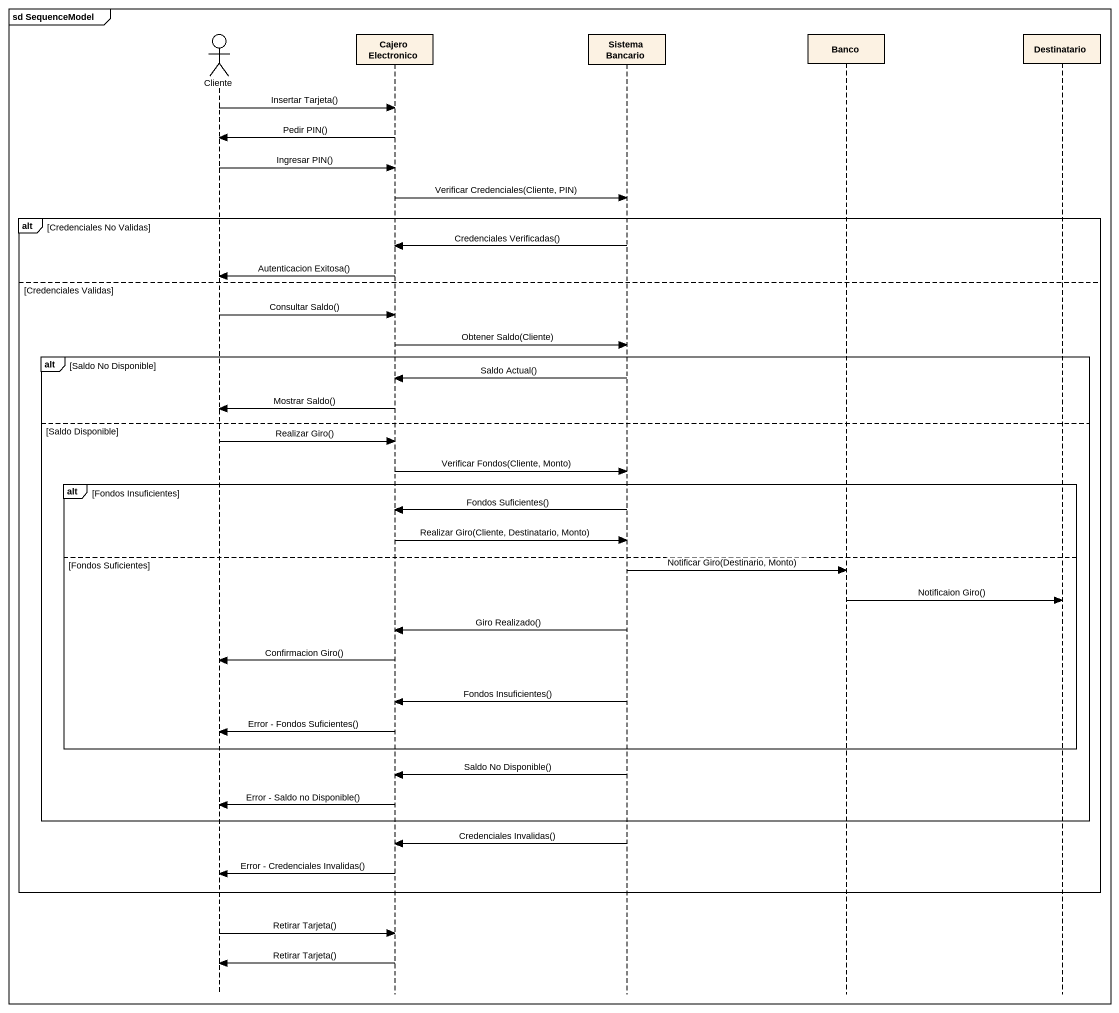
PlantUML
@startuml
mainframe sd SequenceModel
hide footbox
actor Cliente
participant "Cajero Electronico" as Cajero_Electronico
participant "Sistema Bancario" as Sistema_Bancario
participant Banco
participant Destinatario

Cliente -> Cajero_Electronico : Insertar Tarjeta()
Cajero_Electronico -> Cliente : Pedir PIN()
Cliente -> Cajero_Electronico : Ingresar PIN()
Cajero_Electronico -> Sistema_Bancario : Verificar Credenciales(Cliente, PIN)
alt Credenciales No Validas
  Sistema_Bancario -> Cajero_Electronico : Credenciales Verificadas()
  Cajero_Electronico -> Cliente : Autenticacion Exitosa()
else Credenciales Validas
  Cliente -> Cajero_Electronico : Consultar Saldo()
  Cajero_Electronico -> Sistema_Bancario : Obtener Saldo(Cliente)
  alt Saldo No Disponible
    Sistema_Bancario -> Cajero_Electronico : Saldo Actual()
    Cajero_Electronico -> Cliente : Mostrar Saldo()
  else Saldo Disponible
    Cliente -> Cajero_Electronico : Realizar Giro()
    Cajero_Electronico -> Sistema_Bancario : Verificar Fondos(Cliente, Monto)
    alt Fondos Insuficientes
      Sistema_Bancario -> Cajero_Electronico : Fondos Suficientes()
      Cajero_Electronico -> Sistema_Bancario : Realizar Giro(Cliente, Destinatario, Monto)
    else Fondos Suficientes
      Sistema_Bancario -> Banco : Notificar Giro(Destinario, Monto)
      Banco -> Destinatario : Notificaion Giro()
      Sistema_Bancario -> Cajero_Electronico : Giro Realizado()
      Cajero_Electronico -> Cliente : Confirmacion Giro()
      Sistema_Bancario -> Cajero_Electronico : Fondos Insuficientes()
      Cajero_Electronico -> Cliente : Error - Fondos Suficientes()
    end
    Sistema_Bancario -> Cajero_Electronico : Saldo No Disponible()
    Cajero_Electronico -> Cliente : Error - Saldo no Disponible()
  end
  Sistema_Bancario -> Cajero_Electronico : Credenciales Invalidas()
  Cajero_Electronico -> Cliente : Error - Credenciales Invalidas()
end
Cliente -> Cajero_Electronico : Retirar Tarjeta()
Cajero_Electronico -> Cliente : Retirar Tarjeta()
@enduml
